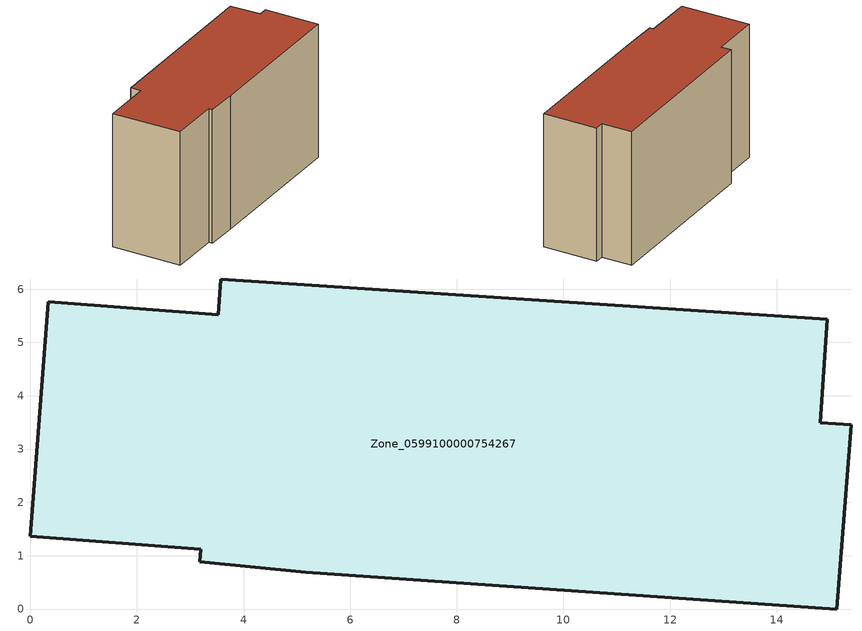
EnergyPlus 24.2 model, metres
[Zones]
Zone_0599100000754267
 floor ground (C_G): 3.58,6.19 14.95,5.43 14.81,3.5 15.4,3.46 15.13,0 5.17,0.69 3.17,0.89 3.19,1.12 0,1.36 0.33,5.76 3.52,5.52 z0
 wall outside (C_F): 3.19,1.12 3.17,0.89 5.17,0.69 15.13,0 15.4,3.46 14.81,3.5 14.95,5.43 3.58,6.19 3.52,5.52 0.33,5.76 0,1.36 3.19,1.12 z0:8.5
 roof outside (C_R): 0.33,5.76 0,1.36 3.19,1.12 3.17,0.89 5.17,0.69 15.13,0 15.4,3.46 14.81,3.5 14.95,5.43 3.58,6.19 3.52,5.52 z8.5
[BUILDING]
Pand.0599100000754267: North Axis=0; Terrain=City; Loads Convergence Tolerance Value=0.04; Temperature Convergence Tolerance Value=0.4; Solar Distribution=FullExterior; Maximum Number of Warmup Days=25; Minimum Number of Warmup Days=1
[Site:Location]
Rotterdam.The.Hague.AP_ZH_NLD Design_Conditions: Latitude=51.96; Longitude=4.45; Time Zone=1; Elevation=-4.5
[SITE:GROUNDTEMPERATURE:BUILDINGSURFACE]
18, 18, 18, 18, 18, 18, 18, 18, 18, 18, 18, 18
[MATERIAL] Thermal Absorptance=0.9; Solar Absorptance=0.7; Visible Absorptance=0.7
Name | Roughness | Thickness | Conductivity | Density | Specific Heat
G.TI.2006-2014 | MediumSmooth | 0.15 | 0.06 | 540 | 1210
F.TI.2006-2014 | Rough | 0.3 | 0.12 | 1920 | 840
R.TI.2006-2014 | MediumRough | 0.2 | 0.08 | 1500 | 1000
[CONSTRUCTION]
C_G: G.TI.2006-2014
C_F: F.TI.2006-2014
C_R: R.TI.2006-2014
[ZONE]
Zone_0599100000754267: Type=1; Multiplier=1; Ceiling Height=Autocalculate; Volume=Autocalculate; Floor Area=autocalculate; Part of Total Floor Area=Yes
[ZONEINFILTRATION:DESIGNFLOWRATE]
Infil_Zone_0599100000754267: Zone or ZoneList or Space or SpaceList=Zone_0599100000754267; Schedule=AlwaysOn; Design Flow Rate Calculation Method=Flow/Area; Flow Rate per Floor Area=0.0015; Constant Term Coefficient=1; Temperature Term Coefficient=0; Velocity Term Coefficient=0; Velocity Squared Term Coefficient=0
[HVACTEMPLATE:ZONE:IDEALLOADSAIRSYSTEM]
Zone_0599100000754267: Maximum Heating Supply Air Temperature=50; Minimum Cooling Supply Air Temperature=13; Maximum Heating Supply Air Humidity Ratio=0.0156; Minimum Cooling Supply Air Humidity Ratio=0.0077; Heating Limit=NoLimit; Cooling Limit=NoLimit; Dehumidification Control Type=ConstantSensibleHeatRatio; Cooling Sensible Heat Ratio=0.7; Dehumidification Setpoint=60; Humidification Control Type=None; Humidification Setpoint=30; Outdoor Air Method=None; Outdoor Air Flow Rate per Person=0.00944; Outdoor Air Flow Rate per Zone Floor Area=0; Outdoor Air Flow Rate per Zone=0; Demand Controlled Ventilation Type=None; Outdoor Air Economizer Type=NoEconomizer; Heat Recovery Type=None; Sensible Heat Recovery Effectiveness=0.7; Latent Heat Recovery Effectiveness=0.65
[ZONECONTROL:THERMOSTAT]
ThermostatControl_Zone_0599100000754267: Zone or ZoneList=Zone_0599100000754267; Control Type Schedule=DualSetpointControlType; Control 1=Thermostat_Zone_0599100000754267; Temperature Difference Between Cutout And Setpoint=0
[THERMOSTATSETPOINT:DUALSETPOINT]
Thermostat_Zone_0599100000754267: Heating Setpoint Temperature Schedule=HeatingSetpoint_Zone_0599100000754267; Cooling Setpoint Temperature Schedule=CoolingSetpoint_Zone_0599100000754267
[SCHEDULE:COMPACT]
HeatingSetpoint_Zone_0599100000754267: Through: 12/31, For: AllDays, Until: 24:00, 21
CoolingSetpoint_Zone_0599100000754267: Through: 12/31, For: AllDays, Until: 24:00, 24
DualSetpointControlType: Through: 12/31, For: AllDays, Until: 24:00, 4
AlwaysOn: Through: 12/31, For: AllDays, Until: 24:00, 1
